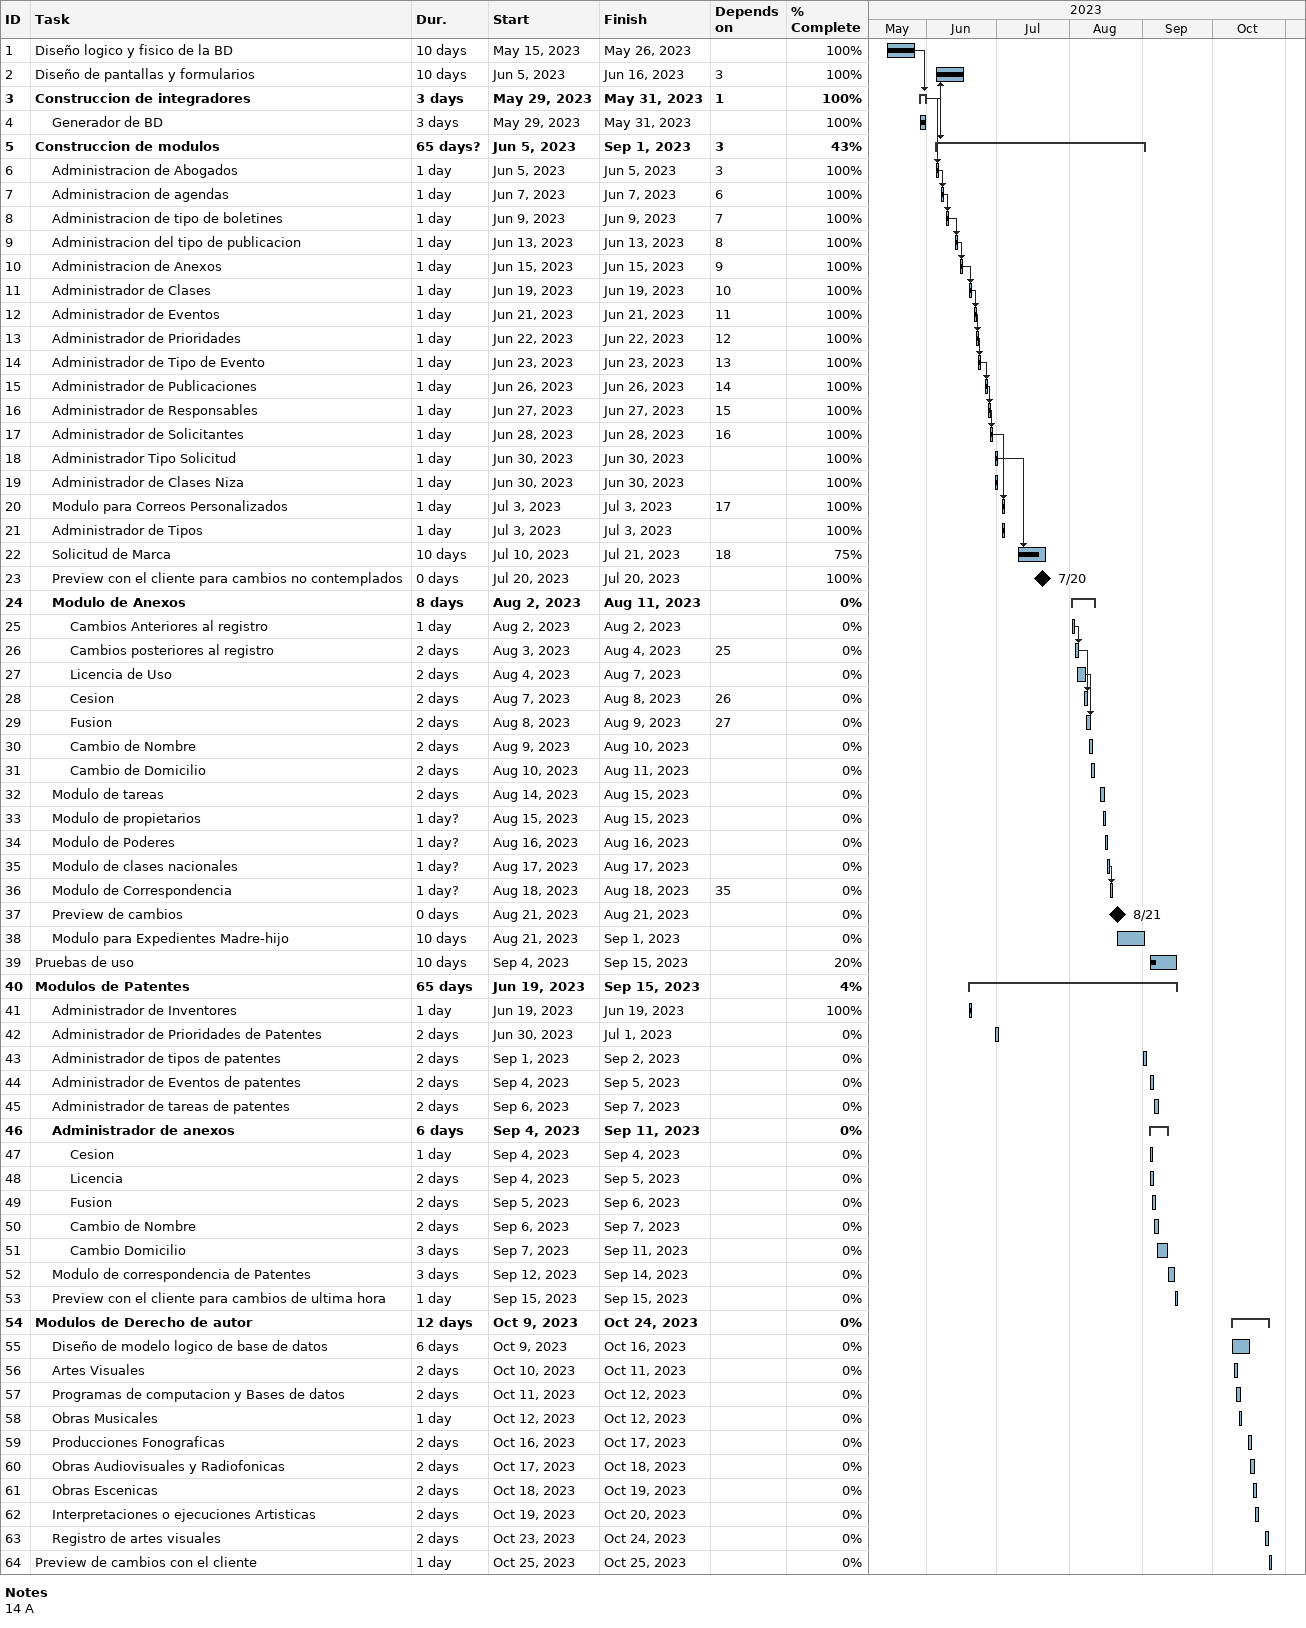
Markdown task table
| ID | Level | Task | Duration | Start | Finish | Predecessors | % complete |
|---|---|---|---|---|---|---|---|
| 1 | 1 | Diseño logico y fisico de la BD | 10d | 2023-05-15 | 2023-05-26 |  | 100 |
| 2 | 1 | Diseño de pantallas y formularios | 10d | 2023-06-05 | 2023-06-16 | 3 | 100 |
| 3 | 1 | **Construccion de integradores** | 3d | 2023-05-29 | 2023-05-31 | 1 | 100 |
| 4 | 2 | Generador de BD | 3d | 2023-05-29 | 2023-05-31 |  | 100 |
| 5 | 1 | **Construccion de modulos** | 65d? | 2023-06-05 | 2023-09-01 | 3 | 43 |
| 6 | 2 | Administracion de Abogados | 1d | 2023-06-05 | 2023-06-05 | 3 | 100 |
| 7 | 2 | Administracion de agendas | 1d | 2023-06-07 | 2023-06-07 | 6 | 100 |
| 8 | 2 | Administracion de tipo de boletines | 1d | 2023-06-09 | 2023-06-09 | 7 | 100 |
| 9 | 2 | Administracion del tipo de publicacion | 1d | 2023-06-13 | 2023-06-13 | 8 | 100 |
| 10 | 2 | Administracion de Anexos | 1d | 2023-06-15 | 2023-06-15 | 9 | 100 |
| 11 | 2 | Administrador de Clases | 1d | 2023-06-19 | 2023-06-19 | 10 | 100 |
| 12 | 2 | Administrador de Eventos | 1d | 2023-06-21 | 2023-06-21 | 11 | 100 |
| 13 | 2 | Administrador de Prioridades | 1d | 2023-06-22 | 2023-06-22 | 12 | 100 |
| 14 | 2 | Administrador de Tipo de Evento | 1d | 2023-06-23 | 2023-06-23 | 13 | 100 |
| 15 | 2 | Administrador de Publicaciones | 1d | 2023-06-26 | 2023-06-26 | 14 | 100 |
| 16 | 2 | Administrador de Responsables | 1d | 2023-06-27 | 2023-06-27 | 15 | 100 |
| 17 | 2 | Administrador de Solicitantes | 1d | 2023-06-28 | 2023-06-28 | 16 | 100 |
| 18 | 2 | Administrador Tipo Solicitud | 1d | 2023-06-30 | 2023-06-30 |  | 100 |
| 19 | 2 | Administrador de Clases Niza | 1d | 2023-06-30 | 2023-06-30 |  | 100 |
| 20 | 2 | Modulo para Correos Personalizados | 1d | 2023-07-03 | 2023-07-03 | 17 | 100 |
| 21 | 2 | Administrador de Tipos | 1d | 2023-07-03 | 2023-07-03 |  | 100 |
| 22 | 2 | Solicitud de Marca | 10d | 2023-07-10 | 2023-07-21 | 18 | 75 |
| 23 | 2 | Preview con el cliente para cambios no contemplados | 0d | 2023-07-20 | 2023-07-20 |  | 100 |
| 24 | 2 | **Modulo de Anexos** | 8d | 2023-08-02 | 2023-08-11 |  | 0 |
| 25 | 3 | Cambios Anteriores al registro | 1d | 2023-08-02 | 2023-08-02 |  | 0 |
| 26 | 3 | Cambios posteriores al registro | 2d | 2023-08-03 | 2023-08-04 | 25 | 0 |
| 27 | 3 | Licencia de Uso | 2d | 2023-08-04 | 2023-08-07 |  | 0 |
| 28 | 3 | Cesion | 2d | 2023-08-07 | 2023-08-08 | 26 | 0 |
| 29 | 3 | Fusion | 2d | 2023-08-08 | 2023-08-09 | 27 | 0 |
| 30 | 3 | Cambio de Nombre | 2d | 2023-08-09 | 2023-08-10 |  | 0 |
| 31 | 3 | Cambio de Domicilio | 2d | 2023-08-10 | 2023-08-11 |  | 0 |
| 32 | 2 | Modulo de tareas | 2d | 2023-08-14 | 2023-08-15 |  | 0 |
| 33 | 2 | Modulo de propietarios | 1d? | 2023-08-15 | 2023-08-15 |  | 0 |
| 34 | 2 | Modulo de Poderes | 1d? | 2023-08-16 | 2023-08-16 |  | 0 |
| 35 | 2 | Modulo de clases nacionales | 1d? | 2023-08-17 | 2023-08-17 |  | 0 |
| 36 | 2 | Modulo de Correspondencia | 1d? | 2023-08-18 | 2023-08-18 | 35 | 0 |
| 37 | 2 | Preview de cambios | 0d | 2023-08-21 | 2023-08-21 |  | 0 |
| 38 | 2 | Modulo para Expedientes Madre-hijo | 10d | 2023-08-21 | 2023-09-01 |  | 0 |
| 39 | 1 | Pruebas de uso | 10d | 2023-09-04 | 2023-09-15 |  | 20 |
| 40 | 1 | **Modulos de Patentes** | 65d | 2023-06-19 | 2023-09-15 |  | 4 |
| 41 | 2 | Administrador de Inventores | 1d | 2023-06-19 | 2023-06-19 |  | 100 |
| 42 | 2 | Administrador de Prioridades de Patentes | 2d | 2023-06-30 | 2023-07-01 |  | 0 |
| 43 | 2 | Administrador de tipos de patentes | 2d | 2023-09-01 | 2023-09-02 |  | 0 |
| 44 | 2 | Administrador de Eventos de patentes | 2d | 2023-09-04 | 2023-09-05 |  | 0 |
| 45 | 2 | Administrador de tareas de patentes | 2d | 2023-09-06 | 2023-09-07 |  | 0 |
| 46 | 2 | **Administrador de anexos** | 6d | 2023-09-04 | 2023-09-11 |  | 0 |
| 47 | 3 | Cesion | 1d | 2023-09-04 | 2023-09-04 |  | 0 |
| 48 | 3 | Licencia | 2d | 2023-09-04 | 2023-09-05 |  | 0 |
| 49 | 3 | Fusion | 2d | 2023-09-05 | 2023-09-06 |  | 0 |
| 50 | 3 | Cambio de Nombre | 2d | 2023-09-06 | 2023-09-07 |  | 0 |
| 51 | 3 | Cambio Domicilio | 3d | 2023-09-07 | 2023-09-11 |  | 0 |
| 52 | 2 | Modulo de correspondencia de Patentes | 3d | 2023-09-12 | 2023-09-14 |  | 0 |
| 53 | 2 | Preview con el cliente para cambios de ultima hora | 1d | 2023-09-15 | 2023-09-15 |  | 0 |
| 54 | 1 | **Modulos de Derecho de autor** | 12d | 2023-10-09 | 2023-10-24 |  | 0 |
| 55 | 2 | Diseño de modelo logico de base de datos | 6d | 2023-10-09 | 2023-10-16 |  | 0 |
| 56 | 2 | Artes Visuales | 2d | 2023-10-10 | 2023-10-11 |  | 0 |
| 57 | 2 | Programas de computacion y Bases de datos | 2d | 2023-10-11 | 2023-10-12 |  | 0 |
| 58 | 2 | Obras Musicales | 1d | 2023-10-12 | 2023-10-12 |  | 0 |
| 59 | 2 | Producciones Fonograficas | 2d | 2023-10-16 | 2023-10-17 |  | 0 |
| 60 | 2 | Obras Audiovisuales y Radiofonicas | 2d | 2023-10-17 | 2023-10-18 |  | 0 |
| 61 | 2 | Obras Escenicas | 2d | 2023-10-18 | 2023-10-19 |  | 0 |
| 62 | 2 | Interpretaciones o ejecuciones Artisticas | 2d | 2023-10-19 | 2023-10-20 |  | 0 |
| 63 | 2 | Registro de artes visuales | 2d | 2023-10-23 | 2023-10-24 |  | 0 |
| 64 | 1 | Preview de cambios con el cliente | 1d | 2023-10-25 | 2023-10-25 |  | 0 |

Notes
- 14: A
